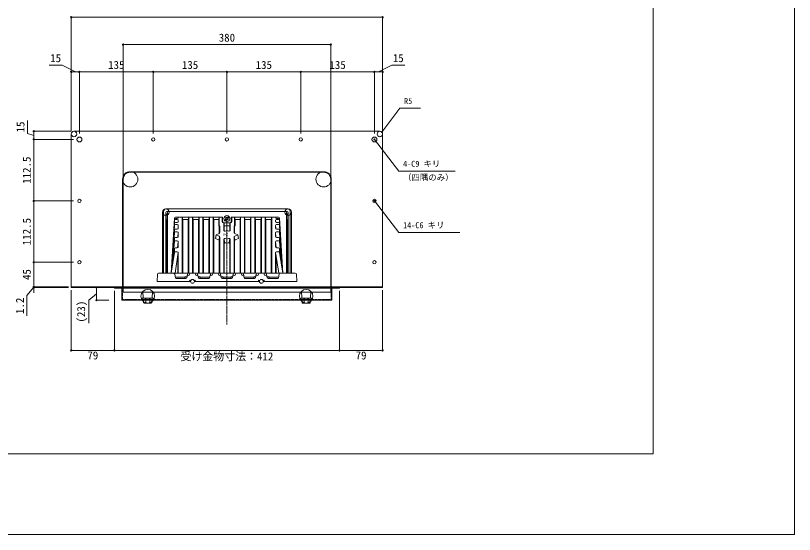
# Model space of a CAD drawing. Units: millimetres, scale not verified. Extents: x -1380 to 1380, y -955 to 955.
# Drawn here: x -46 to 1380, y -955 to -4 of the extents above; entities that cross this region are included whole.
import ezdxf
from ezdxf.enums import TextEntityAlignment as Align

# ---------------------------------------------------------------- set-up
doc = ezdxf.new("R2010")
doc.units = ezdxf.units.MM
doc.header["$LTSCALE"] = 3
doc.linetypes.add('USER1', pattern=[2, 1.25, -0.25, 0.25, -0.25])
doc.linetypes.add('USER3', pattern=[0.75, 0.5, -0.25])
for name, color, linetype, lineweight in [('0-0_0', 7, 'Continuous', 15), ('0-2_L-2', 7, 'Continuous', 18), ('0-3_L-1', 7, 'Continuous', 18), ('0-4_L-5', 2, 'USER1', 18), ('0-5_L-3', 7, 'Continuous', 18), ('0-7_WAKU', 7, 'Continuous', 18), ('0-8_MOJI', 7, 'Continuous', 18), ('0-9_SUNPO', 7, 'Continuous', 18)]:
    doc.layers.add(name, color=color, linetype=linetype, lineweight=lineweight)
doc.styles.add('ＭＳ ゴシック', font='')
doc.styles.get('ＭＳ ゴシック').set_extended_font_data('MS Gothic')

# ---------------------------------------------------------------- blocks, each defined once
blk = doc.blocks.new('_DOT')
at = {"layer": '0-0_0'}
for p, q in [((-0.5, 0), (-1, 0)), ((0.25, 0), (-0.25, 0))]:
    blk.add_line(p, q, dxfattribs=at)
blk.add_circle((0, 0), 0.25, dxfattribs=at)

msp = doc.modelspace()

# ---------------------------------------------------------------- linework, layer by layer
at = {"layer": '0-0_0'}
for p, q in [((624.018, -218.42), (625.155, -216.929)), ((610.478, -230.469), (611.624, -231.952)), ((610.478, -342.969), (611.624, -344.452))]:
    msp.add_line(p, q, dxfattribs=at)
at = {"layer": '0-0_0', "lineweight": 18}
msp.add_lwpolyline([(-1121.48, -807.392), (1121.02, -807.392), (1121.02, 687.608), (-1121.48, 687.608)], close=True, dxfattribs=at)
at = {"layer": '0-0_0'}
for centre in [(624.587, -217.675), (611.051, -231.21), (611.051, -343.71)]:
    msp.add_circle(centre, 0.938, dxfattribs=at)
at = {"layer": '0-2_L-2'}
for p, q in [((164.051, -291.192), (518.051, -291.192)), ((151.051, -501.21), (151.051, -304.192)), ((531.051, -501.21), (531.051, -304.192)), ((187.927, -520.343), (187.318, -511.21)), ((204.175, -520.343), (204.784, -511.21)), ((477.927, -520.343), (477.318, -511.21)), ((494.175, -520.343), (494.784, -511.21)), ((531.051, -501.21), (531.051, -511.21)), ((189.922, -522.21), (202.18, -522.21)), ((191.051, -524.21), (191.051, -525.41)), ((201.051, -524.21), (201.051, -525.41)), ((492.18, -522.21), (479.922, -522.21)), ((481.051, -524.21), (481.051, -525.41)), ((491.051, -524.21), (491.051, -525.41))]:
    msp.add_line(p, q, dxfattribs=at)
msp.add_lwpolyline([(135.051, -503.61), (547.051, -503.61), (547.051, -502.41), (135.051, -502.41)], close=True, dxfattribs=at)
for points in [[(148.851, -503.61), (148.851, -525.41), (533.251, -525.41), (533.251, -503.61)], [(151.051, -501.21), (151.051, -511.21), (531.051, -511.21)]]:
    msp.add_lwpolyline(points, dxfattribs=at)
at = {"layer": '0-2_L-2', "linetype": 'USER3'}
msp.add_lwpolyline([(150.051, -503.61), (150.051, -524.21), (532.051, -524.21), (532.051, -503.61)], dxfattribs=at)
at = {"layer": '0-2_L-2'}
for centre, radius, start, end in [((164.051, -304.192), 13, 90, 180), ((518.051, -304.192), 13, 0, 90), ((189.922, -520.21), 2, 183.81407, 270), ((202.18, -520.21), 2, 270, 356.18593), ((479.922, -520.21), 2, 183.81407, 270), ((492.18, -520.21), 2, 270, 356.18593)]:
    msp.add_arc(centre, radius, start, end, dxfattribs=at)
at = {"layer": '0-3_L-1'}
for p, q in [((56.051, -501.21), (56.051, -221.21)), ((61.051, -216.21), (621.051, -216.21)), ((626.051, -221.21), (626.051, -501.21)), ((164.051, -290.21), (518.051, -290.21)), ((150.051, -501.21), (150.051, -304.21)), ((532.051, -304.21), (532.051, -501.21)), ((223.051, -476.21), (223.051, -364.21)), ((225.051, -363.21), (225.051, -476.21)), ((229.051, -358.21), (453.051, -358.21)), ((229.051, -365.21), (229.051, -476.21)), ((229.443, -365.171), (230.158, -368.746)), ((451.051, -363.21), (231.051, -363.21)), ((232.051, -476.21), (232.051, -365.21)), ((234.051, -363.21), (448.051, -363.21)), ((311.051, -363.21), (371.051, -363.21)), ((450.051, -365.21), (450.051, -476.21)), ((452.659, -365.171), (451.944, -368.746)), ((453.051, -365.21), (453.051, -476.21)), ((457.051, -363.21), (457.051, -476.21)), ((459.051, -364.21), (459.051, -476.21)), ((232.051, -378.746), (229.834, -378.746)), ((231.051, -382.078), (231.051, -476.21)), ((232.051, -382.078), (231.051, -382.078)), ((244.941, -375.525), (239.051, -476.21)), ((244.939, -377.668), (239.051, -476.21)), ((244.936, -379.67), (239.051, -476.21)), ((245.051, -377.486), (245.051, -378.768)), ((246.926, -383.464), (250.051, -383.464)), ((246.933, -377.792), (250.051, -377.792)), ((246.935, -375.787), (250.051, -375.787)), ((333.051, -373.642), (246.937, -373.642)), ((251.975, -379.247), (251.779, -382.472)), ((252.051, -373.787), (252.051, -373.642)), ((252.051, -379.792), (252.051, -381.464)), ((259.051, -373.642), (259.051, -476.21)), ((260.051, -377.723), (270.051, -377.723)), ((271.051, -373.642), (270.051, -377.723)), ((270.051, -377.723), (270.051, -476.21)), ((271.051, -373.642), (271.051, -476.21)), ((278.051, -373.642), (278.051, -476.21)), ((278.051, -373.642), (279.051, -377.723)), ((279.051, -377.723), (279.051, -476.21)), ((279.051, -377.723), (289.051, -377.723)), ((290.051, -373.642), (289.051, -377.723)), ((289.051, -377.723), (289.051, -476.21)), ((290.051, -373.642), (290.051, -476.21)), ((297.051, -373.642), (298.051, -377.723)), ((297.051, -373.642), (297.051, -476.21)), ((298.051, -377.723), (298.051, -476.21)), ((298.051, -377.723), (308.051, -377.723)), ((309.051, -373.642), (308.051, -377.723)), ((308.051, -377.723), (308.051, -476.21)), ((309.051, -373.642), (309.051, -476.21)), ((316.051, -373.642), (316.051, -476.21)), ((316.051, -373.642), (317.051, -377.723)), ((317.051, -377.723), (317.051, -476.21)), ((326.051, -377.723), (317.051, -377.723)), ((326.051, -377.723), (327.051, -373.642)), ((326.051, -377.723), (326.051, -389.21)), ((327.051, -373.642), (327.051, -389.21)), ((332.051, -373.642), (332.051, -381.21)), ((333.051, -373.642), (333.051, -381.21)), ((335.051, -384.21), (335.051, -397.19)), ((336.051, -384.21), (346.051, -384.21)), ((336.051, -384.21), (336.051, -398.922)), ((339.679, -376.564), (336.758, -379.485)), ((340.697, -377.582), (337.776, -380.504)), ((339.637, -373.778), (338.619, -374.796)), ((338.619, -374.796), (339.679, -375.857)), ((339.637, -373.778), (340.697, -374.839)), ((344.326, -371.917), (341.405, -374.839)), ((341.405, -377.582), (342.465, -378.643)), ((345.344, -372.935), (342.423, -375.857)), ((346.051, -384.21), (346.051, -398.922)), ((347.051, -384.21), (347.051, -397.19)), ((349.051, -373.642), (349.051, -381.21)), ((349.051, -373.642), (435.165, -373.642)), ((350.051, -373.642), (350.051, -381.21)), ((356.051, -377.723), (355.051, -373.642)), ((356.051, -377.723), (356.051, -389.21)), ((356.051, -377.723), (365.051, -377.723)), ((366.051, -373.642), (365.051, -377.723)), ((365.051, -377.723), (365.051, -476.21)), ((366.051, -373.642), (366.051, -476.21)), ((373.051, -373.642), (373.051, -476.21)), ((373.051, -373.642), (374.051, -377.723)), ((374.051, -377.723), (374.051, -476.21)), ((384.051, -377.723), (374.051, -377.723)), ((385.051, -373.642), (384.051, -377.723)), ((384.051, -377.723), (384.051, -476.21)), ((385.051, -373.642), (385.051, -476.21)), ((392.051, -373.642), (392.051, -476.21)), ((392.051, -373.642), (393.051, -377.723)), ((393.051, -377.723), (393.051, -476.21)), ((403.051, -377.723), (393.051, -377.723)), ((404.051, -373.642), (403.051, -377.723)), ((403.051, -377.723), (403.051, -476.21)), ((404.051, -373.642), (404.051, -476.21)), ((411.051, -373.642), (411.051, -476.21)), ((411.051, -373.642), (412.051, -377.723)), ((412.051, -377.723), (412.051, -476.21)), ((422.051, -377.723), (412.051, -377.723)), ((423.051, -373.642), (422.051, -377.723)), ((422.051, -377.723), (422.051, -476.21)), ((423.051, -373.642), (423.051, -476.21)), ((430.051, -373.787), (430.051, -373.642)), ((430.051, -379.792), (430.051, -381.464)), ((430.127, -379.247), (430.323, -382.472)), ((435.167, -375.787), (432.051, -375.787)), ((435.169, -377.792), (432.051, -377.792)), ((435.176, -383.464), (432.051, -383.464)), ((437.051, -377.486), (437.051, -378.768)), ((437.161, -375.525), (443.051, -476.21)), ((437.163, -377.668), (443.051, -476.21)), ((437.165, -379.67), (443.051, -476.21)), ((450.051, -378.746), (452.268, -378.746)), ((450.051, -382.078), (451.051, -382.078)), ((451.051, -382.078), (451.051, -476.21)), ((244.93, -385.335), (239.051, -476.21)), ((244.925, -388.964), (239.051, -476.21)), ((244.914, -397.123), (239.051, -476.21)), ((245.051, -385.247), (245.051, -388.112)), ((245.051, -397.161), (245.051, -401.242)), ((246.908, -395.271), (250.051, -395.271)), ((246.921, -387.099), (250.051, -387.099)), ((251.97, -388.535), (251.563, -394.58)), ((252.051, -389.099), (252.051, -393.271)), ((326.051, -389.21), (327.051, -390.21)), ((327.051, -389.21), (328.051, -390.21)), ((327.051, -390.21), (327.051, -403.395)), ((328.051, -390.21), (328.051, -401.663)), ((336.051, -389.21), (346.051, -389.21)), ((341.051, -397.723), (337.804, -399.043)), ((341.051, -397.723), (344.298, -399.043)), ((354.051, -390.21), (354.051, -401.663)), ((356.051, -389.21), (355.051, -390.21)), ((355.051, -390.21), (355.051, -403.395)), ((430.051, -389.099), (430.051, -393.271)), ((430.132, -388.535), (430.539, -394.58)), ((435.181, -387.099), (432.051, -387.099)), ((435.194, -395.271), (432.051, -395.271)), ((437.051, -385.247), (437.051, -388.112)), ((437.051, -397.161), (437.051, -401.242)), ((437.172, -385.335), (443.051, -476.21)), ((437.177, -388.964), (443.051, -476.21)), ((437.188, -397.123), (443.051, -476.21)), ((244.905, -402.149), (239.051, -476.21)), ((244.884, -412.734), (239.051, -476.21)), ((245.051, -412.306), (245.051, -417.893)), ((246.876, -410.917), (250.051, -410.917)), ((246.899, -400.306), (250.051, -400.306)), ((251.961, -401.715), (251.267, -410.505)), ((252.051, -402.306), (252.051, -408.917)), ((326.804, -403.516), (321.051, -405.855)), ((326.804, -408.194), (321.051, -405.855)), ((327.687, -409.093), (326.833, -415.072)), ((328.051, -410.047), (328.051, -476.21)), ((337.804, -412.666), (341.051, -413.987)), ((344.298, -412.666), (341.051, -413.987)), ((354.051, -410.047), (354.051, -476.21)), ((354.415, -409.093), (355.269, -415.072)), ((355.298, -403.516), (361.051, -405.855)), ((355.298, -408.194), (361.051, -405.855)), ((362.051, -412.855), (356.298, -415.194)), ((361.051, -405.855), (362.051, -412.855)), ((361.051, -405.855), (362.051, -412.855)), ((430.051, -402.306), (430.051, -408.917)), ((430.14, -401.715), (430.835, -410.505)), ((435.203, -400.306), (432.051, -400.306)), ((435.226, -410.917), (432.051, -410.917)), ((437.051, -412.306), (437.051, -417.893)), ((437.197, -402.149), (443.051, -476.21)), ((437.218, -412.734), (443.051, -476.21)), ((244.868, -418.927), (239.051, -476.21)), ((246.858, -417.129), (250.051, -417.129)), ((251.948, -418.496), (250.825, -429.556)), ((251.051, -427.331), (251.051, -429.444)), ((252.051, -419.129), (252.051, -427.712)), ((327.051, -417.047), (327.051, -476.21)), ((335.051, -414.519), (335.051, -476.21)), ((336.009, -413.44), (336.865, -420.132)), ((336.051, -422.332), (336.051, -476.21)), ((338.804, -420.48), (341.051, -421.393)), ((343.298, -420.48), (341.051, -421.393)), ((346.093, -413.44), (345.237, -420.132)), ((346.051, -422.332), (346.051, -476.21)), ((347.051, -414.519), (347.051, -476.21)), ((355.051, -417.047), (355.051, -476.21)), ((430.051, -419.129), (430.051, -427.712)), ((430.154, -418.496), (431.277, -429.556)), ((431.051, -427.331), (431.051, -429.444)), ((435.244, -417.129), (432.051, -417.129)), ((437.234, -418.927), (443.051, -476.21)), ((244.826, -431.456), (239.051, -476.21)), ((244.792, -438.533), (239.051, -476.21)), ((245.051, -431.451), (245.051, -437.482)), ((251.931, -438.152), (246.132, -476.21)), ((246.769, -436.834), (250.051, -436.834)), ((246.809, -429.712), (250.051, -429.712)), ((252.051, -438.834), (252.051, -476.21)), ((430.051, -438.834), (430.051, -476.21)), ((430.171, -438.152), (435.97, -476.21)), ((435.292, -429.712), (432.051, -429.712)), ((435.333, -436.834), (432.051, -436.834)), ((437.051, -431.451), (437.051, -437.482)), ((437.276, -431.456), (443.051, -476.21)), ((437.31, -438.533), (443.051, -476.21)), ((251.051, -443.927), (251.051, -476.21)), ((431.051, -443.927), (431.051, -476.21)), ((213.927, -478.077), (213.051, -491.21)), ((215.922, -476.21), (226.802, -476.21)), ((243.411, -476.21), (226.802, -476.21)), ((450.051, -476.21), (232.051, -476.21)), ((246.729, -484.603), (245.373, -477.818)), ((267.651, -483.21), (246.451, -483.21)), ((267.373, -484.603), (268.729, -477.818)), ((270.691, -476.21), (285.411, -476.21)), ((287.373, -477.818), (288.729, -484.603)), ((309.651, -483.21), (288.451, -483.21)), ((309.373, -484.603), (310.729, -477.818)), ((312.691, -476.21), (327.411, -476.21)), ((329.373, -477.818), (330.729, -484.603)), ((351.651, -483.21), (330.451, -483.21)), ((352.729, -477.818), (351.373, -484.603)), ((369.411, -476.21), (354.691, -476.21)), ((372.729, -484.603), (371.373, -477.818)), ((393.651, -483.21), (372.451, -483.21)), ((394.729, -477.818), (393.373, -484.603)), ((411.411, -476.21), (396.691, -476.21)), ((414.729, -484.603), (413.373, -477.818)), ((435.651, -483.21), (414.451, -483.21)), ((435.373, -484.603), (436.729, -477.818)), ((438.691, -476.21), (455.3, -476.21)), ((466.18, -476.21), (455.3, -476.21)), ((468.175, -478.077), (469.051, -491.21)), ((223.051, -491.21), (213.051, -491.21)), ((223.051, -491.21), (273.663, -491.21)), ((248.691, -486.21), (265.411, -486.21)), ((399.663, -491.21), (282.438, -491.21)), ((290.691, -486.21), (307.411, -486.21)), ((332.691, -486.21), (341.051, -486.21)), ((349.411, -486.21), (341.051, -486.21)), ((391.411, -486.21), (374.691, -486.21)), ((459.051, -491.21), (408.438, -491.21)), ((433.411, -486.21), (416.691, -486.21)), ((459.051, -491.21), (469.051, -491.21))]:
    msp.add_line(p, q, dxfattribs=at)
for points in [[(231.051, -382.078), (229.834, -378.746), (229.834, -368.746), (232.051, -368.746)], [(451.051, -382.078), (452.268, -378.746), (452.268, -368.746), (450.051, -368.746)], [(259.051, -373.642), (260.051, -377.723), (260.051, -476.21)], [(342.423, -376.564), (343.483, -377.625), (342.465, -378.643)], [(355.051, -373.642), (355.051, -389.21), (354.051, -390.21)], [(321.051, -405.855), (320.051, -412.855), (325.804, -415.194)]]:
    msp.add_lwpolyline(points, dxfattribs=at)
msp.add_lwpolyline([(626.051, -502.41), (56.051, -502.41), (56.051, -501.21), (626.051, -501.21)], close=True, dxfattribs=at)
for centre, radius in [((61.051, -221.21), 5), ((71.051, -231.21), 4.5), ((611.051, -231.21), 4.5), ((621.051, -221.21), 5), ((206.051, -231.21), 3), ((341.051, -231.21), 3), ((476.051, -231.21), 3), ((164.051, -304.21), 14), ((518.051, -304.21), 14), ((71.051, -343.71), 3), ((611.051, -343.71), 3), ((229.051, -364.21), 6), ((453.051, -364.21), 6), ((341.051, -376.21), 5.4), ((71.051, -456.21), 3), ((611.051, -456.21), 3), ((265.411, -484.21), 2), ((270.691, -478.21), 2), ((285.411, -478.21), 2), ((290.691, -484.21), 2), ((312.691, -478.21), 2), ((327.411, -478.21), 2), ((332.691, -484.21), 2), ((349.411, -484.21), 2), ((354.691, -478.21), 2), ((369.411, -478.21), 2), ((391.411, -484.21), 2), ((396.691, -478.21), 2), ((411.411, -478.21), 2), ((416.691, -484.21), 2), ((273.663, -490.21), 1), ((278.051, -491.21), 3.5), ((282.438, -490.21), 1), ((399.663, -490.21), 1), ((404.051, -491.21), 3.5), ((408.438, -490.21), 1)]:
    msp.add_circle(centre, radius, dxfattribs=at)
for centre, radius, start, end in [((230.051, -363.21), 5, 90, 180), ((231.051, -365.21), 2, 90, 180), ((234.051, -365.21), 2, 90, 180), ((448.051, -365.21), 2, 0, 90), ((451.051, -365.21), 2, 0, 90), ((452.051, -363.21), 5, 0, 90), ((246.926, -385.464), 2, 90, 176.29854), ((246.933, -379.792), 2, 90, 176.51133), ((246.935, -377.787), 2, 90, 176.5808), ((246.937, -375.642), 2, 90, 176.65215), ((250.051, -373.787), 2, 270, 0), ((250.051, -379.792), 2, 0, 90), ((250.051, -381.464), 2, 270, 0), ((335.051, -381.21), 3, 180, 270), ((336.051, -381.21), 3, 180, 270), ((339.326, -376.21), 0.5, 315, 45), ((341.051, -374.485), 0.5, 225, 315), ((341.051, -377.936), 0.5, 45, 135), ((342.776, -376.21), 0.5, 135, 225), ((346.051, -381.21), 3, 270, 0), ((347.051, -381.21), 3, 270, 0), ((432.051, -373.787), 2, 180, 270), ((432.051, -379.792), 2, 90, 180), ((432.051, -381.464), 2, 180, 270), ((435.165, -375.642), 2, 3.34785, 90), ((435.167, -377.787), 2, 3.4192, 90), ((435.169, -379.792), 2, 3.48867, 90), ((435.176, -385.464), 2, 3.70146, 90), ((246.908, -397.271), 2, 90, 175.76044), ((246.921, -389.099), 2, 90, 176.14802), ((250.051, -389.099), 2, 0, 90), ((250.051, -393.271), 2, 270, 0), ((337.051, -397.19), 2, 180, 292.12599), ((345.051, -397.19), 2, 247.87401, 0), ((432.051, -389.099), 2, 90, 180), ((432.051, -393.271), 2, 180, 270), ((435.181, -389.099), 2, 3.85198, 90), ((435.194, -397.271), 2, 4.23956, 90), ((246.876, -412.917), 2, 90, 174.74964), ((246.899, -402.306), 2, 90, 175.48033), ((250.051, -402.306), 2, 0, 90), ((250.051, -408.917), 2, 270, 0), ((326.051, -401.663), 2, 292.12599, 0), ((326.051, -410.047), 2, 0, 67.87401), ((337.051, -414.519), 2, 67.87401, 180), ((345.051, -414.519), 2, 0, 112.12599), ((356.051, -401.663), 2, 180, 247.87401), ((356.051, -410.047), 2, 112.12599, 180), ((432.051, -402.306), 2, 90, 180), ((432.051, -408.917), 2, 180, 270), ((435.203, -402.306), 2, 4.51967, 90), ((435.226, -412.917), 2, 5.25036, 90), ((246.858, -419.129), 2, 90, 174.20116), ((250.051, -419.129), 2, 0, 90), ((325.051, -417.047), 2, 0, 67.87401), ((338.051, -422.332), 2, 67.87401, 180), ((344.051, -422.332), 2, 0, 112.12599), ((357.051, -417.047), 2, 112.12599, 180), ((432.051, -419.129), 2, 90, 180), ((435.244, -419.129), 2, 5.79884, 90), ((246.769, -438.834), 2, 90, 171.33604), ((246.809, -431.712), 2, 90, 172.64734), ((250.051, -427.712), 2, 270, 0), ((250.051, -438.834), 2, 0, 90), ((432.051, -427.712), 2, 180, 270), ((432.051, -438.834), 2, 90, 180), ((435.292, -431.712), 2, 7.35266, 90), ((435.333, -438.834), 2, 8.66396, 90), ((250.051, -449.795), 2, 348.02029, 0), ((215.922, -478.21), 2, 90, 176.18593), ((243.411, -478.21), 2, 11.30993, 90), ((248.691, -484.21), 2, 191.30993, 270), ((307.411, -484.21), 2, 270, 348.69007), ((374.691, -484.21), 2, 191.30993, 270), ((433.411, -484.21), 2, 270, 348.69007), ((438.691, -478.21), 2, 90, 168.69007), ((466.18, -478.21), 2, 3.81407, 90)]:
    msp.add_arc(centre, radius, start, end, dxfattribs=at)
at = {"layer": '0-4_L-5'}
for p, q in [((341.051, -570.124), (341.051, -378.26)), ((151.051, -502.41), (531.051, -502.41))]:
    msp.add_line(p, q, dxfattribs=at)
at = {"layer": '0-5_L-3'}
for p, q in [((192.051, -522.21), (192.051, -525.437)), ((192.298, -530.359), (192.298, -525.437)), ((199.804, -530.359), (199.804, -525.437)), ((200.051, -525.437), (200.051, -522.21)), ((482.051, -525.41), (482.051, -522.21)), ((482.298, -530.333), (482.298, -525.41)), ((489.804, -530.333), (489.804, -525.41)), ((490.051, -522.21), (490.051, -525.41)), ((189.551, -530.937), (192.298, -530.359)), ((199.804, -530.359), (202.551, -530.937)), ((482.298, -530.333), (479.551, -530.91)), ((492.551, -530.91), (489.804, -530.333))]:
    msp.add_line(p, q, dxfattribs=at)
at = {"layer": '0-5_L-3', "color": 6}
for p, q in [((192.751, -522.21), (192.751, -525.437)), ((199.351, -522.21), (199.351, -525.437)), ((482.751, -522.21), (482.751, -525.41)), ((489.351, -522.21), (489.351, -525.41))]:
    msp.add_line(p, q, dxfattribs=at)
at = {"layer": '0-5_L-3'}
for points in [[(186.051, -524.21), (206.051, -524.21), (206.051, -522.21), (186.051, -522.21)], [(188.551, -525.437), (188.551, -530.359), (189.551, -530.937), (202.551, -530.937), (203.551, -530.359), (203.551, -525.437)], [(496.051, -524.21), (476.051, -524.21), (476.051, -522.21), (496.051, -522.21)], [(493.551, -525.41), (493.551, -530.333), (492.551, -530.91), (479.551, -530.91), (478.551, -530.333), (478.551, -525.41)]]:
    msp.add_lwpolyline(points, close=True, dxfattribs=at)
for centre in [(196.051, -518.452), (486.051, -518.425)]:
    msp.add_circle(centre, 12.485, dxfattribs=at)
at = {"layer": '0-7_WAKU'}
msp.add_lwpolyline([(-1380.23, -954.892), (1379.77, -954.892), (1379.77, 955.108), (-1380.23, 955.108)], close=True, dxfattribs=at)
at = {"layer": '0-9_SUNPO'}
for p, q in [((56.051, -216.21), (56.051, -7.367)), ((61.051, -7.367), (621.051, -7.367)), ((626.051, -216.21), (626.051, -7.367)), ((151.051, -299.192), (151.051, -57.367)), ((156.051, -57.367), (526.051, -57.367)), ((531.051, -299.192), (531.051, -57.367)), ((56.051, -216.21), (56.051, -107.367)), ((61.051, -107.367), (66.051, -107.367)), ((71.051, -220.21), (71.051, -107.367)), ((71.051, -220.21), (71.051, -107.367)), ((76.051, -107.367), (201.051, -107.367)), ((206.051, -220.21), (206.051, -107.367)), ((206.051, -220.21), (206.051, -107.367)), ((211.051, -107.367), (336.051, -107.367)), ((341.051, -220.21), (341.051, -107.367)), ((341.051, -220.21), (341.051, -107.367)), ((346.051, -107.367), (471.051, -107.367)), ((476.051, -220.21), (476.051, -107.367)), ((476.051, -220.21), (476.051, -107.367)), ((606.051, -107.367), (481.051, -107.367)), ((611.051, -220.21), (611.051, -107.367)), ((611.051, -220.21), (611.051, -107.367)), ((621.051, -107.367), (616.051, -107.367)), ((626.051, -216.21), (626.051, -107.367)), ((56.051, -216.21), (-12.636, -216.21)), ((-12.636, -226.21), (-12.636, -221.21)), ((60.051, -231.21), (-12.636, -231.21)), ((60.051, -231.21), (-12.636, -231.21)), ((-12.636, -338.71), (-12.636, -236.21)), ((60.051, -343.71), (-12.636, -343.71)), ((60.051, -343.71), (-12.636, -343.71)), ((-12.636, -451.21), (-12.636, -348.71)), ((60.051, -456.21), (-12.636, -456.21)), ((60.051, -456.21), (-12.636, -456.21)), ((-12.636, -496.21), (-12.636, -461.21)), ((-12.636, -496.21), (-12.636, -491.21)), ((51.051, -501.21), (-12.636, -501.21)), ((-12.636, -502.41), (-12.636, -501.21)), ((-12.636, -502.41), (-12.636, -501.21)), ((51.051, -501.21), (-12.636, -501.21)), ((51.051, -502.41), (-12.636, -502.41)), ((-12.636, -507.41), (-12.636, -512.41)), ((56.051, -507.41), (56.051, -617.631)), ((125.051, -502.41), (102.261, -502.41)), ((102.261, -507.41), (102.261, -520.41)), ((135.051, -508.61), (135.051, -617.631)), ((135.051, -508.61), (135.051, -617.631)), ((547.051, -508.61), (547.051, -617.631)), ((547.051, -508.61), (547.051, -617.631)), ((626.051, -507.41), (626.051, -617.631)), ((125.051, -525.41), (102.261, -525.41)), ((61.051, -617.631), (130.051, -617.631)), ((140.051, -617.631), (542.051, -617.631)), ((621.051, -617.631), (552.051, -617.631))]:
    msp.add_line(p, q, dxfattribs=at)
for points in [[(63.551, -107.367), (39.442, -94.867), (15.513, -94.867)], [(618.551, -107.367), (642.66, -94.867), (666.589, -94.867)], [(624.587, -217.675), (657.756, -174.14), (695.193, -174.14)], [(-12.636, -223.71), (-24.136, -220.26), (-24.136, -196.331)], [(611.051, -231.21), (655.912, -289.232), (758.602, -289.232)], [(611.051, -343.71), (655.912, -401.732), (767.054, -401.732)], [(-12.636, -501.81), (-25.136, -517.386), (-25.136, -554.412)], [(102.261, -513.91), (88.488, -525.607), (88.488, -567.505)]]:
    msp.add_lwpolyline(points, dxfattribs=at)

# ---------------------------------------------------------------- block references
at = {"layer": '0-9_SUNPO', "xscale": 5, "yscale": 5}
for p, rotation in [((56.051, -7.367), 180), ((151.051, -57.367), 180), ((56.051, -107.367), 180), ((71.051, -107.367), 180), ((206.051, -107.367), 180), ((341.051, -107.367), 180), ((476.051, -107.367), 180), ((611.051, -107.367), 180), ((-12.636, -216.21), 90), ((-12.636, -231.21), 270), ((-12.636, -231.21), 90), ((-12.636, -343.71), 270), ((-12.636, -343.71), 90), ((-12.636, -456.21), 270), ((-12.636, -456.21), 90), ((-12.636, -501.21), 270), ((-12.636, -501.21), 270), ((-12.636, -502.41), 90), ((102.261, -502.41), 90), ((102.261, -525.41), 270), ((56.051, -617.631), 180), ((135.051, -617.631), 180), ((547.051, -617.631), 180)]:
    msp.add_blockref('_DOT', p, dxfattribs=dict(at, rotation=rotation))
for p in [(626.051, -7.367), (531.051, -57.367), (71.051, -107.367), (206.051, -107.367), (341.051, -107.367), (476.051, -107.367), (611.051, -107.367), (626.051, -107.367), (135.051, -617.631), (547.051, -617.631), (626.051, -617.631)]:
    msp.add_blockref('_DOT', p, dxfattribs=at)

# ---------------------------------------------------------------- texts
at = {"layer": '0-3_L-1', "style": 'ＭＳ ゴシック', "width": 0.8}
msp.add_text('DKC', height=4.399, dxfattribs=at).set_placement((334.537, -408.855), align=Align.BOTTOM_LEFT)
at = {"layer": '0-8_MOJI', "style": 'ＭＳ ゴシック'}
for s, p in [('R5 ', (665.269, -169.507)), ('4-C9 キリ ', (663.424, -284.599)), ('（四隅のみ） ', (663.424, -309.599)), ('14-C6 キリ ', (663.424, -397.099))]:
    msp.add_text(s, height=11, dxfattribs=at).set_placement(p, align=Align.BOTTOM_LEFT)
at = {"layer": '0-9_SUNPO', "style": 'ＭＳ ゴシック'}
for s, p in [('380', (326.051, -56.367)), ('15', (17.477, -93.867)), ('15', (644.625, -93.867)), ('135', (123.551, -106.367)), ('135', (258.551, -106.367)), ('135', (393.551, -106.367)), ('135', (528.551, -106.367)), ('79', (85.551, -638.631)), ('受け金物寸法：412', (256.051, -640.408)), ('79', (576.551, -638.631))]:
    msp.add_text(s, height=14.66, dxfattribs=at).set_placement(p, align=Align.BOTTOM_LEFT)
for s, p in [('15', (-25.136, -218.296)), ('112.5', (-13.636, -312.46)), ('112.5', (-13.636, -424.96)), ('45', (-13.636, -488.71)), ('1.2', (-26.136, -550.899)), ('(23)', (85.813, -566.556))]:
    msp.add_text(s, height=14.66, rotation=90, dxfattribs=at).set_placement(p, align=Align.BOTTOM_LEFT)

doc.saveas('drawing.dxf')
